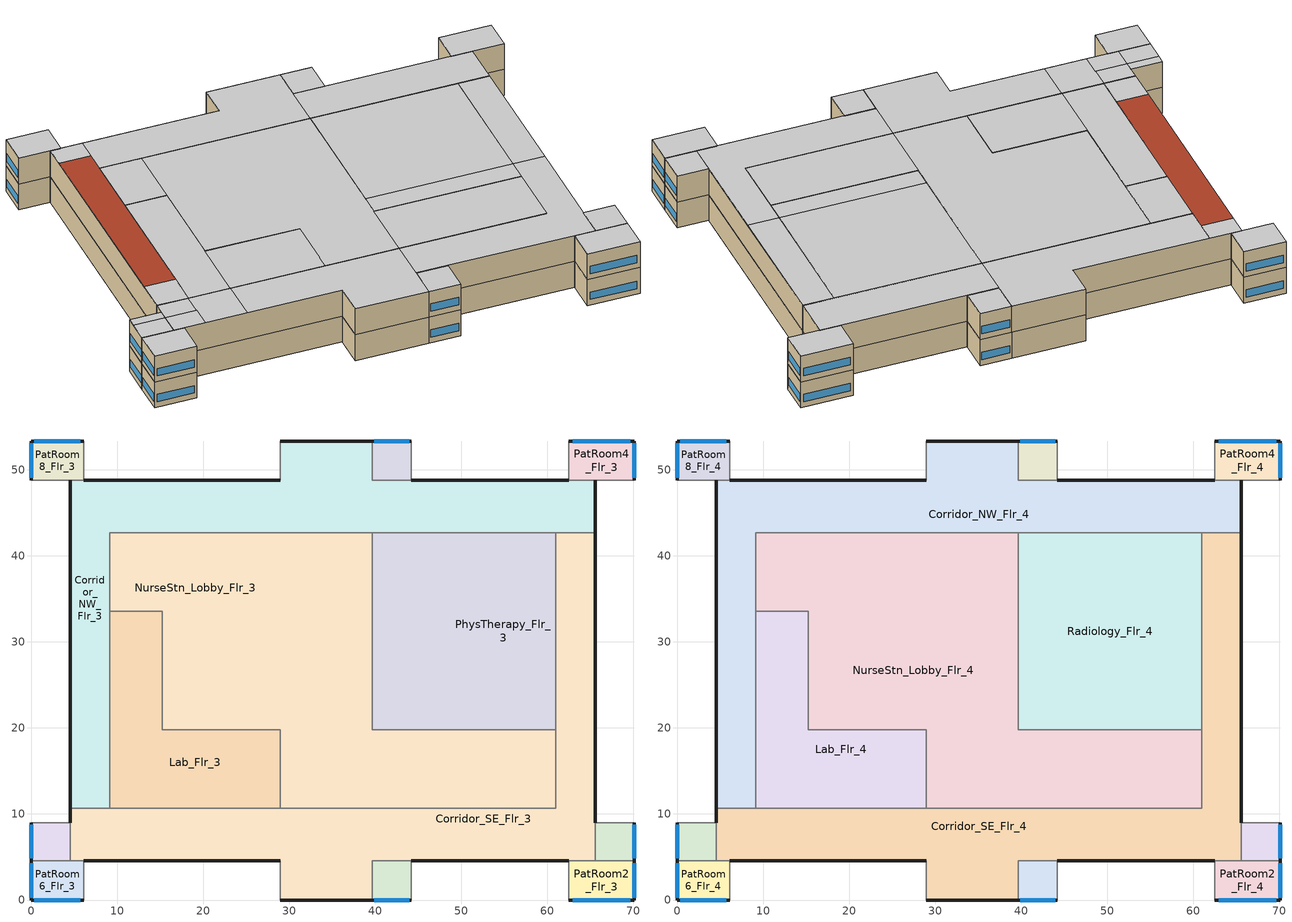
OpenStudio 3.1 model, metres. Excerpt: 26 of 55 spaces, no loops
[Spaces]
PatRoom5_Mult10_Flr_3
 floor to OR3_Flr_2: 44.2,53.34 44.2,48.77 39.62,48.77 39.62,53.34 z8.54
 wall outside: 44.2,53.34 39.62,53.34 z8.54:12.8
 wall to Corridor_NW_Flr_3: 39.62,53.34 39.62,48.77 44.2,48.77 z8.54:12.8
 wall adiabatic (Wall Adiabatic construction): 44.2,48.77 44.2,53.34 z8.54:12.8
 window: 43.92,53.34 39.9,53.34 z9.45:10.67
Corridor_SE_Flr_3
 floor to Corridor_Flr_2: 39.62,10.67 39.62,0 28.96,0 28.96,10.67 z8.54
 floor to OR_NurseStn_Lobby_Flr_2: 65.53,16.76 65.53,4.57 39.62,4.57 39.62,10.67 60.96,10.67 60.96,16.76 z8.54
 floor to ICU_Flr_2: 28.96,10.67 28.96,4.57 4.57,4.57 4.57,10.67 z8.54
 floor to OR2_Mult5_Flr_2: 65.53,42.67 65.53,41.15 60.96,41.15 60.96,42.67 z8.54
 floor adiabatic (Floor Adiabatic construction): 65.53,41.15 65.53,16.76 60.96,16.76 60.96,41.15 z8.54
 wall outside: 28.96,0 39.62,0 / 65.53,8.99 65.53,42.67 / 6.1,4.57 28.96,4.57 / 4.57,10.67 4.57,8.99 / 44.2,4.57 62.48,4.57 z8.54:12.8
 wall to PatRoom6_Flr_3: 4.57,4.57 6.1,4.57 z8.54:12.8
 wall to Corridor_NW_Flr_3: 65.53,42.67 60.96,42.67 / 9.14,10.67 4.57,10.67 z8.54:12.8
 wall to PatRoom7_Mult10_Flr_3: 4.57,8.99 4.57,4.57 z8.54:12.8
 wall to PatRoom3_Mult10_Flr_3: 65.53,4.57 65.53,8.99 z8.54:12.8
 wall to NurseStn_Lobby_Flr_3: 60.96,19.81 60.96,10.67 28.96,10.67 z8.54:12.8
 wall to PhysTherapy_Flr_3: 60.96,42.67 60.96,19.81 z8.54:12.8
 wall to PatRoom1_Mult10_Flr_3: 39.62,0 39.62,4.57 44.2,4.57 z8.54:12.8
 wall adiabatic (Wall Adiabatic construction): 28.96,4.57 28.96,0 z8.54:12.8
 wall to Lab_Flr_3: 28.96,10.67 9.14,10.67 z8.54:12.8
 wall to PatRoom2_Flr_3: 62.48,4.57 65.53,4.57 z8.54:12.8
PatRoom1_Mult10_Flr_3
 floor to OR_NurseStn_Lobby_Flr_2: 44.2,4.57 44.2,0 39.62,0 39.62,4.57 z8.54
 wall outside: 39.62,0 44.2,0 z8.54:12.8
 wall adiabatic (Wall Adiabatic construction): 44.2,0 44.2,4.57 z8.54:12.8
 window: 39.9,0 43.92,0 z9.45:10.67
PatRoom6_Flr_3
 floor to ICU_Flr_2: 6.1,4.57 6.1,0 0,0 0,4.57 z8.54
 wall outside: 0,4.57 0,0 6.1,0 z8.54:12.8
 wall to PatRoom7_Mult10_Flr_3: 4.57,4.57 0,4.57 z8.54:12.8
 wall adiabatic (Wall Adiabatic construction): 6.1,0 6.1,4.57 z8.54:12.8
 window: 0.37,0 5.73,0 / 0,4.3 0,0.27 z9.45:10.67
PatRoom4_Flr_3
 floor to OR1_Flr_2: 70.1,53.34 70.1,48.77 62.48,48.77 62.48,53.34 z8.54
 wall outside: 70.1,48.77 70.1,53.34 62.48,53.34 z8.54:12.8
 wall adiabatic (Wall Adiabatic construction): 62.48,53.34 62.48,48.77 / 65.53,48.77 70.1,48.77 z8.54:12.8
 wall to Corridor_NW_Flr_3: 62.48,48.77 65.53,48.77 z8.54:12.8
 window: 69.65,53.34 62.94,53.34 / 70.1,49.04 70.1,53.07 z9.45:10.67
PatRoom7_Mult10_Flr_3
 floor to ICU_Flr_2: 4.57,8.99 4.57,4.57 0,4.57 0,8.99 z8.54
 wall outside: 0,8.99 0,4.57 z8.54:12.8
 wall adiabatic (Wall Adiabatic construction): 4.57,8.99 0,8.99 z8.54:12.8
 window: 0,8.73 0,4.84 z9.45:10.67
PatRoom2_Flr_3
 floor to OR_NurseStn_Lobby_Flr_2: 70.1,4.57 70.1,0 62.48,0 62.48,4.57 z8.54
 wall outside: 62.48,0 70.1,0 70.1,4.57 z8.54:12.8
 wall adiabatic (Wall Adiabatic construction): 62.48,4.57 62.48,0 z8.54:12.8
 wall to PatRoom3_Mult10_Flr_3: 70.1,4.57 65.53,4.57 z8.54:12.8
 window: 70.1,0.27 70.1,4.3 / 62.94,0 69.65,0 z9.45:10.67
Corridor_NW_Flr_3
 floor to OR1_Flr_2: 65.53,48.77 65.53,47.24 60.96,47.24 60.96,48.77 z8.54
 floor to Corridor_Flr_2: 39.62,53.34 39.62,42.67 28.96,42.67 28.96,53.34 z8.54
 floor to OR4_Flr_2: 48.77,47.24 48.77,42.67 39.62,42.67 39.62,47.24 z8.54
 floor to ICU_NurseStn_Lobby_Flr_2: 28.96,48.77 28.96,42.67 9.14,42.67 9.14,21.34 4.57,21.34 4.57,48.77 z8.54
 floor to OR_NurseStn_Lobby_Flr_2: 60.96,48.77 60.96,42.67 48.77,42.67 48.77,48.77 z8.54
 floor to OR3_Flr_2: 48.77,48.77 48.77,47.24 39.62,47.24 39.62,48.77 z8.54
 floor to OR2_Mult5_Flr_2: 65.53,47.24 65.53,42.67 60.96,42.67 60.96,47.24 z8.54
 floor to ICU_Flr_2: 9.14,21.34 9.14,10.67 4.57,10.67 4.57,21.34 z8.54
 wall outside: 4.57,48.77 4.57,10.67 / 65.53,42.67 65.53,48.77 / 39.62,53.34 28.96,53.34 / 28.96,48.77 6.1,48.77 / 62.48,48.77 44.2,48.77 z8.54:12.8
 wall to NurseStn_Lobby_Flr_3: 9.14,33.53 9.14,42.67 39.62,42.67 z8.54:12.8
 wall adiabatic (Wall Adiabatic construction): 28.96,53.34 28.96,48.77 z8.54:12.8
 wall to PhysTherapy_Flr_3: 39.62,42.67 60.96,42.67 z8.54:12.8
 wall to Lab_Flr_3: 9.14,10.67 9.14,33.53 z8.54:12.8
 wall to PatRoom8_Flr_3: 6.1,48.77 4.57,48.77 z8.54:12.8
PatRoom8_Flr_3
 floor to IC_PatRoom2_Flr_2: 6.1,53.34 6.1,48.77 0,48.77 0,53.34 z8.54
 wall outside: 6.1,53.34 0,53.34 0,48.77 z8.54:12.8
 wall adiabatic (Wall Adiabatic construction): 6.1,48.77 6.1,53.34 / 0,48.77 4.57,48.77 z8.54:12.8
 window: 5.73,53.34 0.37,53.34 / 0,53.07 0,49.04 z9.45:10.67
Lab_Flr_3
 floor to ICU_NurseStn_Lobby_Flr_2: 15.24,33.53 15.24,21.34 9.14,21.34 9.14,33.53 z8.54
 floor to ICU_Flr_2: 15.24,21.34 15.24,19.81 28.96,19.81 28.96,10.67 9.14,10.67 9.14,21.34 z8.54
 wall to NurseStn_Lobby_Flr_3: 28.96,10.67 28.96,19.81 15.24,19.81 15.24,33.53 9.14,33.53 z8.54:12.8
PhysTherapy_Flr_3
 floor to OR4_Flr_2: 48.77,42.67 48.77,22.86 39.62,22.86 39.62,42.67 z8.54
 floor to OR_NurseStn_Lobby_Flr_2: 60.96,42.67 60.96,19.81 39.62,19.81 39.62,22.86 48.77,22.86 48.77,42.67 z8.54
 wall to NurseStn_Lobby_Flr_3: 39.62,42.67 39.62,19.81 60.96,19.81 z8.54:12.8
NurseStn_Lobby_Flr_3
 floor to Corridor_Flr_2: 39.62,42.67 39.62,10.67 28.96,10.67 28.96,42.67 z8.54
 floor to OR_NurseStn_Lobby_Flr_2: 60.96,19.81 60.96,10.67 39.62,10.67 39.62,19.81 z8.54
 floor to ICU_NurseStn_Lobby_Flr_2: 28.96,42.67 28.96,21.34 15.24,21.34 15.24,33.53 9.14,33.53 9.14,42.67 z8.54
 floor to ICU_Flr_2: 28.96,21.34 28.96,19.81 15.24,19.81 15.24,21.34 z8.54
PatRoom3_Mult10_Flr_3
 floor to OR_NurseStn_Lobby_Flr_2: 70.1,8.99 70.1,4.57 65.53,4.57 65.53,8.99 z8.54
 wall outside: 70.1,4.57 70.1,8.99 z8.54:12.8
 wall adiabatic (Wall Adiabatic construction): 70.1,8.99 65.53,8.99 z8.54:12.8
 window: 70.1,4.84 70.1,8.73 z9.45:10.67
Corridor_NW_Flr_4
 floor to Corridor_NW_Flr_3: 39.62,53.34 39.62,48.77 65.53,48.77 65.53,42.67 9.14,42.67 9.14,10.67 4.57,10.67 4.57,48.77 28.96,48.77 28.96,53.34 z12.8
 wall outside: 65.53,42.67 65.53,48.77 / 39.62,53.34 28.96,53.34 / 4.57,48.77 4.57,10.67 / 28.96,48.77 6.1,48.77 / 62.48,48.77 44.2,48.77 z12.8:17.07
 wall to Corridor_SE_Flr_4: 4.57,10.67 9.14,10.67 / 60.96,42.67 65.53,42.67 z12.8:17.07
 wall to NurseStn_Lobby_Flr_4: 9.14,33.53 9.14,42.67 39.62,42.67 z12.8:17.07
 wall to Lab_Flr_4: 9.14,10.67 9.14,33.53 z12.8:17.07
 wall to Radiology_Flr_4: 39.62,42.67 60.96,42.67 z12.8:17.07
 wall to PatRoom5_Mult10_Flr_4: 44.2,48.77 39.62,48.77 39.62,53.34 z12.8:17.07
 wall to PatRoom8_Flr_4: 6.1,48.77 4.57,48.77 z12.8:17.07
 wall adiabatic (Wall Adiabatic construction): 28.96,53.34 28.96,48.77 z12.8:17.07
 wall to PatRoom4_Flr_4: 65.53,48.77 62.48,48.77 z12.8:17.07
 ceiling to Kitchen_Flr_5: 65.53,42.67 65.53,48.77 39.62,48.77 39.62,42.67 z17.07
 ceiling to Corridor_Flr_5: 39.62,42.67 39.62,53.34 28.96,53.34 28.96,48.77 9.14,48.77 9.14,42.67 z17.07
 ceiling to Office2_Mult5_Flr_5: 9.14,10.67 9.14,15.24 4.57,15.24 4.57,10.67 z17.07
 ceiling to Office3_Flr_5: 9.14,45.72 9.14,48.77 4.57,48.77 4.57,45.72 z17.07
 roof outside: 9.14,15.24 9.14,45.72 4.57,45.72 4.57,15.24 z17.07
NurseStn_Lobby_Flr_4
 floor to NurseStn_Lobby_Flr_3: 39.62,42.67 39.62,19.81 60.96,19.81 60.96,10.67 28.96,10.67 28.96,19.81 15.24,19.81 15.24,33.53 9.14,33.53 9.14,42.67 z12.8
 wall to Lab_Flr_4: 9.14,33.53 15.24,33.53 15.24,19.81 28.96,19.81 28.96,10.67 z12.8:17.07
 wall to Radiology_Flr_4: 60.96,19.81 39.62,19.81 39.62,42.67 z12.8:17.07
 wall to Corridor_SE_Flr_4: 28.96,10.67 60.96,10.67 60.96,19.81 z12.8:17.07
 ceiling to Dining_Flr_5: 60.96,10.67 60.96,19.81 39.62,19.81 39.62,10.67 z17.07
 ceiling to NurseStn_Lobby_Flr_5: 39.62,10.67 39.62,42.67 15.24,42.67 15.24,19.81 28.96,19.81 28.96,10.67 z17.07
 ceiling to Corridor_Flr_5: 15.24,33.53 15.24,42.67 9.14,42.67 9.14,33.53 z17.07
PatRoom3_Mult10_Flr_4
 floor to PatRoom3_Mult10_Flr_3: 70.1,8.99 70.1,4.57 65.53,4.57 65.53,8.99 z12.8
 wall outside: 70.1,4.57 70.1,8.99 z12.8:17.07
 wall adiabatic (Wall Adiabatic construction): 70.1,8.99 65.53,8.99 z12.8:17.07
 wall to Corridor_SE_Flr_4: 65.53,8.99 65.53,4.57 z12.8:17.07
 wall to PatRoom2_Flr_4: 65.53,4.57 70.1,4.57 z12.8:17.07
 window: 70.1,4.84 70.1,8.73 z13.72:14.94
 ceiling to Dining_Flr_5: 70.1,4.57 70.1,8.99 65.53,8.99 65.53,4.57 z17.07
PatRoom6_Flr_4
 floor to PatRoom6_Flr_3: 6.1,4.57 6.1,0 0,0 0,4.57 z12.8
 wall outside: 0,4.57 0,0 6.1,0 z12.8:17.07
 wall to PatRoom7_Mult10_Flr_4: 4.57,4.57 0,4.57 z12.8:17.07
 wall adiabatic (Wall Adiabatic construction): 6.1,0 6.1,4.57 z12.8:17.07
 wall to Corridor_SE_Flr_4: 6.1,4.57 4.57,4.57 z12.8:17.07
 window: 0.37,0 5.73,0 / 0,4.3 0,0.27 z13.72:14.94
 ceiling to Office1_Flr_5: 6.1,0 6.1,4.57 0,4.57 0,0 z17.07
Radiology_Flr_4
 floor to PhysTherapy_Flr_3: 60.96,42.67 60.96,19.81 39.62,19.81 39.62,42.67 z12.8
 wall to Corridor_SE_Flr_4: 60.96,19.81 60.96,42.67 z12.8:17.07
 ceiling to Kitchen_Flr_5: 60.96,22.86 60.96,42.67 39.62,42.67 39.62,22.86 z17.07
 ceiling to Dining_Flr_5: 60.96,19.81 60.96,22.86 39.62,22.86 39.62,19.81 z17.07
PatRoom5_Mult10_Flr_4
 floor to PatRoom5_Mult10_Flr_3: 44.2,53.34 44.2,48.77 39.62,48.77 39.62,53.34 z12.8
 wall outside: 44.2,53.34 39.62,53.34 z12.8:17.07
 wall adiabatic (Wall Adiabatic construction): 44.2,48.77 44.2,53.34 z12.8:17.07
 window: 43.92,53.34 39.9,53.34 z13.72:14.94
 ceiling to Kitchen_Flr_5: 44.2,48.77 44.2,53.34 39.62,53.34 39.62,48.77 z17.07
Corridor_SE_Flr_4
 floor to Corridor_SE_Flr_3: 65.53,42.67 65.53,4.57 39.62,4.57 39.62,0 28.96,0 28.96,4.57 4.57,4.57 4.57,10.67 60.96,10.67 60.96,42.67 z12.8
 wall outside: 28.96,0 39.62,0 / 6.1,4.57 28.96,4.57 / 4.57,10.67 4.57,8.99 / 65.53,8.99 65.53,42.67 / 44.2,4.57 62.48,4.57 z12.8:17.07
 wall to PatRoom1_Mult10_Flr_4: 39.62,0 39.62,4.57 44.2,4.57 z12.8:17.07
 wall to PatRoom7_Mult10_Flr_4: 4.57,8.99 4.57,4.57 z12.8:17.07
 wall to PatRoom2_Flr_4: 62.48,4.57 65.53,4.57 z12.8:17.07
 wall adiabatic (Wall Adiabatic construction): 28.96,4.57 28.96,0 z12.8:17.07
 wall to Lab_Flr_4: 28.96,10.67 9.14,10.67 z12.8:17.07
 ceiling to Kitchen_Flr_5: 65.53,22.86 65.53,42.67 60.96,42.67 60.96,22.86 z17.07
 ceiling to Dining_Flr_5: 65.53,4.57 65.53,22.86 60.96,22.86 60.96,10.67 39.62,10.67 39.62,4.57 z17.07
 ceiling to NurseStn_Lobby_Flr_5: 39.62,0 39.62,10.67 15.24,10.67 15.24,4.57 28.96,4.57 28.96,0 z17.07
 ceiling to Office1_Flr_5: 9.14,4.57 9.14,7.62 4.57,7.62 4.57,4.57 z17.07
 ceiling to Corridor_Flr_5: 15.24,4.57 15.24,10.67 9.14,10.67 9.14,4.57 z17.07
 ceiling to Office2_Mult5_Flr_5: 9.14,7.62 9.14,10.67 4.57,10.67 4.57,7.62 z17.07
PatRoom8_Flr_4
 floor to PatRoom8_Flr_3: 6.1,53.34 6.1,48.77 0,48.77 0,53.34 z12.8
 wall outside: 6.1,53.34 0,53.34 0,48.77 z12.8:17.07
 wall adiabatic (Wall Adiabatic construction): 6.1,48.77 6.1,53.34 / 0,48.77 4.57,48.77 z12.8:17.07
 window: 0,53.07 0,49.04 / 5.73,53.34 0.37,53.34 z13.72:14.94
 ceiling to Office3_Flr_5: 6.1,48.77 6.1,53.34 0,53.34 0,48.77 z17.07
PatRoom4_Flr_4
 floor to PatRoom4_Flr_3: 70.1,53.34 70.1,48.77 62.48,48.77 62.48,53.34 z12.8
 wall outside: 70.1,48.77 70.1,53.34 62.48,53.34 z12.8:17.07
 wall adiabatic (Wall Adiabatic construction): 62.48,53.34 62.48,48.77 / 65.53,48.77 70.1,48.77 z12.8:17.07
 window: 70.1,49.04 70.1,53.07 / 69.65,53.34 62.94,53.34 z13.72:14.94
 ceiling to Kitchen_Flr_5: 70.1,48.77 70.1,53.34 62.48,53.34 62.48,48.77 z17.07
PatRoom7_Mult10_Flr_4
 floor to PatRoom7_Mult10_Flr_3: 4.57,8.99 4.57,4.57 0,4.57 0,8.99 z12.8
 wall outside: 0,8.99 0,4.57 z12.8:17.07
 wall adiabatic (Wall Adiabatic construction): 4.57,8.99 0,8.99 z12.8:17.07
 window: 0,8.73 0,4.84 z13.72:14.94
 ceiling to Office1_Flr_5: 4.57,4.57 4.57,7.62 0,7.62 0,4.57 z17.07
 ceiling to Office2_Mult5_Flr_5: 4.57,7.62 4.57,8.99 0,8.99 0,7.62 z17.07
PatRoom1_Mult10_Flr_4
 floor to PatRoom1_Mult10_Flr_3: 44.2,4.57 44.2,0 39.62,0 39.62,4.57 z12.8
 wall outside: 39.62,0 44.2,0 z12.8:17.07
 wall adiabatic (Wall Adiabatic construction): 44.2,0 44.2,4.57 z12.8:17.07
 window: 39.9,0 43.92,0 z13.72:14.94
 ceiling to Dining_Flr_5: 44.2,0 44.2,4.57 39.62,4.57 39.62,0 z17.07
PatRoom2_Flr_4
 floor to PatRoom2_Flr_3: 70.1,4.57 70.1,0 62.48,0 62.48,4.57 z12.8
 wall outside: 62.48,0 70.1,0 70.1,4.57 z12.8:17.07
 wall adiabatic (Wall Adiabatic construction): 62.48,4.57 62.48,0 z12.8:17.07
 window: 62.94,0 69.65,0 / 70.1,0.27 70.1,4.3 z13.72:14.94
 ceiling to Dining_Flr_5: 70.1,0 70.1,4.57 62.48,4.57 62.48,0 z17.07
Lab_Flr_4
 floor to Lab_Flr_3: 15.24,33.53 15.24,19.81 28.96,19.81 28.96,10.67 9.14,10.67 9.14,33.53 z12.8
 ceiling to NurseStn_Lobby_Flr_5: 28.96,10.67 28.96,19.81 15.24,19.81 15.24,10.67 z17.07
 ceiling to Corridor_Flr_5: 15.24,10.67 15.24,33.53 9.14,33.53 9.14,10.67 z17.07
[ClimateZones]
Climate Zone Institution Name 1=ASHRAE; Climate Zone Document Name 1=ANSI/ASHRAE Standard 169; Climate Zone Document Year 1=2006; Climate Zone Value 1=2A
[Building]
-Hospital-ASHRAE 169-2013-2A created: 2021-08-23 21:15:38 +0000: Default Construction Set=90.1-2010 - Hospital - ASHRAE 169-2013-2A; Standards Number of Stories=6; Standards Number of Above Ground Stories=5; Standards Building Type=Hospital
[Site]
Tampa-MacDill AFB_FL_USA: Latitude {deg}=27.85; Longitude {deg}=-82.52; Time Zone {hr}=-5; Elevation {m}=8; Terrain=City
[Site:WaterMainsTemperature]
Calculation Method=Correlation; Annual Average Outdoor Air Temperature {C}=21.85; Maximum Difference In Monthly Average Outdoor Air Temperatures {deltaC}=14.3
[SizingPeriod:DesignDay] Barometric Pressure {Pa}=101229; Sky Clearness=0; Rain Indicator=0; Snow Indicator=0; Day of Month=21; Daylight Saving Time Indicator=0; Humidity Indicating Type=Wetbulb; Dry-Bulb Temperature Range Modifier Type=DefaultMultipliers
Name | Maximum Dry-Bulb Temperature {C} | Daily Dry-Bulb Temperature Range {deltaC} | Humidity Indicating Conditions at Maximum Dry-Bulb | Wind Speed {m/s} | Wind Direction {deg} | Month | Day Type | Solar Model Indicator | ASHRAE Taub | ASHRAE Taud
Tampa-MacDill.AFB_FL_USA Ann Clg .4% Condns DB=>MWB | 33.9 | 7.9 | 25.1 | 3.1 | 270 | 8 | SummerDesignDay | ASHRAETau | 0.491 | 2.016
Tampa-MacDill.AFB_FL_USA Ann Htg 99.6% Condns DB | 4.6 | 0 | 4.6 | 2.5 | 10 | 1 | WinterDesignDay | ASHRAEClearSky
[Site:GroundTemperature:FCfactorMethod]
January Ground Temperature {C}=24.2; February Ground Temperature {C}=18.9; March Ground Temperature {C}=15.7; April Ground Temperature {C}=13.6; May Ground Temperature {C}=15.5; June Ground Temperature {C}=17.1; July Ground Temperature {C}=21.2; August Ground Temperature {C}=26.9; September Ground Temperature {C}=27.6; October Ground Temperature {C}=27.9; November Ground Temperature {C}=27.4; December Ground Temperature {C}=26.2
[Material:NoMass] Thermal Absorptance=0.9; Solar Absorptance=0.7
Name | Roughness | Thermal Resistance {m2-K/W} | Visible Absorptance
CP02 CARPET PAD | VeryRough | 0.21648 | 0.8
Nonres_Floor_Insulation | MediumSmooth | 2.88292 | 0.7
Typical Insulation R-6.78 | Smooth | 1.19347 | 0.7
Typical Carpet Pad | Smooth | 0.21648 | 0.8
Typical Insulation R-4.23 | Smooth | 0.745657 | 0.7
Typical Insulation R-19.72; Typical Insulation R-19.72 1 | Smooth | 3.4722 | 0.7
Typical Insulation R-0.58; Typical Insulation R-0.58 1 | Smooth | 0.101875 | 0.7
Typical Insulation R-0.01; Typical Insulation R-0.01 1 | Smooth | 0.001 | 0.7
Typical Insulation R-8.93 | Smooth | 1.57183 | 0.7
Typical Insulation R-5.74 | Smooth | 1.01115 | 0.7
[Material]
Name | Roughness | Thickness {m} | Conductivity {W/m-K} | Density {kg/m3} | Specific Heat {J/kg-K} | Thermal Absorptance | Solar Absorptance | Visible Absorptance
100mm Normalweight concrete floor | MediumSmooth | 0.1016 | 2.31 | 2322 | 832
G01 13mm gypsum board | Smooth | 0.0127 | 0.16 | 800 | 1090 | 0.9 | 0.7 | 0.5
4 in. Normalweight Concrete Floor | MediumRough | 0.1016 | 2.31 | 2322 | 832 | 0.9 | 0.7 | 0.7
1IN Stucco | Smooth | 0.0253 | 0.6918 | 1858 | 837 | 0.9 | 0.7 | 0.92
8IN CONCRETE HW RefBldg | Rough | 0.2032 | 1.311 | 2240 | 836.8 | 0.9 | 0.7 | 0.7
1/2IN Gypsum | Smooth | 0.0127 | 0.16 | 784.9 | 830 | 0.9 | 0.4 | 0.4
Roof Membrane - Highly Reflective | VeryRough | 0.0095 | 0.16 | 1121.29 | 1460 | 0.75 | 0.45 | 0.7
Metal Roof Surface; F08 Metal surface | Smooth | 0.0008 | 45.28 | 7824 | 500 | 0.9 | 0.7 | 0.7
6 in. Normalweight Concrete Floor | MediumRough | 0.1524 | 2.31 | 2322 | 832 | 0.9 | 0.7 | 0.7
8 in. Concrete Block Basement Wall | MediumRough | 0.2032 | 1.326 | 1842 | 912 | 0.9 | 0.7 | 0.7
G05 25mm wood | MediumSmooth | 0.0254 | 0.15 | 608 | 1630 | 0.9 | 0.5 | 0.5
Std Wood 6inch | MediumSmooth | 0.15 | 0.12 | 540 | 1210 | 0.9 | 0.7 | 0.7
[Construction]
Floor Adiabatic construction: CP02 CARPET PAD, 100mm Normalweight concrete floor, Nonres_Floor_Insulation
Wall Adiabatic construction; Typical Interior Wall: G01 13mm gypsum board, G01 13mm gypsum board
Typical Insulated Exterior Mass Floor R-9.35: Typical Insulation R-6.78, 4 in. Normalweight Concrete Floor, Typical Carpet Pad
Typical Insulated Exterior Mass Wall R-6.62: 1IN Stucco, 8IN CONCRETE HW RefBldg, Typical Insulation R-4.23, 1/2IN Gypsum
Typical IEAD Roof - Highly Reflective R-20.83: Roof Membrane - Highly Reflective, Typical Insulation R-19.72, Metal Roof Surface
Typical Interior Floor: 100mm Normalweight concrete floor, CP02 CARPET PAD
Typical Interior Ceiling: CP02 CARPET PAD, 100mm Normalweight concrete floor
Typical Insulated Carpeted 6in Slab Floor: 6 in. Normalweight Concrete Floor, Typical Carpet Pad
Typical Insulated Basement Mass Wall: 8 in. Concrete Block Basement Wall
U 0.72 SHGC 0.25 Sgl Ref-B-M Tint 6mm: REF B TINT MID 6MM
Typical Insulated Metal Door R-1.43: F08 Metal surface, Typical Insulation R-0.58
U 0.88 SHGC 0.16 Sgl Ref-A-L Clr 6mm: REF A CLEAR LO 6MM
Typical Overhead Door R-0.86: Typical Insulation R-0.01
U 1.98 SHGC 0.36 Sgl Ref-B-H Clr 6mm: REF B CLEAR HI 6MM
Typical Interior Window: Clear 3mm
Typical Interior Door; Typical Interior Partition: G05 25mm wood
Typical Insulated Exterior Mass Floor R-11.49: Typical Insulation R-8.93, 4 in. Normalweight Concrete Floor, Typical Carpet Pad
Typical Insulated Exterior Mass Wall R-8.13: 1IN Stucco, 8IN CONCRETE HW RefBldg, Typical Insulation R-5.74, 1/2IN Gypsum
Typical IEAD Roof - Highly Reflective R-20.83 1: Roof Membrane - Highly Reflective, Typical Insulation R-19.72 1, Metal Roof Surface
Typical Insulated Metal Door R-1.43 1: F08 Metal surface, Typical Insulation R-0.58 1
Typical Overhead Door R-0.86 1: Typical Insulation R-0.01 1
InteriorFurnishings: Std Wood 6inch
[DefaultConstructionSet] Interior Partition Construction=Typical Interior Partition
Name | Default Exterior Surface Constructions | Default Interior Surface Constructions | Default Ground Contact Surface Constructions | Default Exterior SubSurface Constructions | Default Interior SubSurface Constructions
90.1-2010 - Hospital - ASHRAE 169-2013-2A | Default Surface Constructions 1 | Default Surface Constructions 2 | Default Surface Constructions 3 | Default Sub Surface Constructions 1 | Default Sub Surface Constructions 2
90.1-2010 - Hospital - PatRoom - ASHRAE 169-2013-2A | Default Surface Constructions 4 | Default Surface Constructions 5 | Default Surface Constructions 6 | Default Sub Surface Constructions 3 | Default Sub Surface Constructions 4
[DefaultSurfaceConstructions]
Name | Floor Construction | Wall Construction | Roof Ceiling Construction
Default Surface Constructions 1 | Typical Insulated Exterior Mass Floor R-9.35 | Typical Insulated Exterior Mass Wall R-6.62 | Typical IEAD Roof - Highly Reflective R-20.83
Default Surface Constructions 2; Default Surface Constructions 5 | Typical Interior Floor | Typical Interior Wall | Typical Interior Ceiling
Default Surface Constructions 3; Default Surface Constructions 6 | Typical Insulated Carpeted 6in Slab Floor | Typical Insulated Basement Mass Wall
Default Surface Constructions 4 | Typical Insulated Exterior Mass Floor R-11.49 | Typical Insulated Exterior Mass Wall R-8.13 | Typical IEAD Roof - Highly Reflective R-20.83 1
[DefaultSubSurfaceConstructions]
Name | Fixed Window Construction | Operable Window Construction | Door Construction | Glass Door Construction | Overhead Door Construction | Skylight Construction | Tubular Daylight Dome Construction | Tubular Daylight Diffuser Construction
Default Sub Surface Constructions 1 | U 0.72 SHGC 0.25 Sgl Ref-B-M Tint 6mm | U 0.72 SHGC 0.25 Sgl Ref-B-M Tint 6mm | Typical Insulated Metal Door R-1.43 | U 0.88 SHGC 0.16 Sgl Ref-A-L Clr 6mm | Typical Overhead Door R-0.86 | U 1.98 SHGC 0.36 Sgl Ref-B-H Clr 6mm | Typical Interior Window | Typical Interior Window
Default Sub Surface Constructions 2; Default Sub Surface Constructions 4 | Typical Interior Window | Typical Interior Window | Typical Interior Door
Default Sub Surface Constructions 3 | U 0.72 SHGC 0.25 Sgl Ref-B-M Tint 6mm | U 0.72 SHGC 0.25 Sgl Ref-B-M Tint 6mm | Typical Insulated Metal Door R-1.43 1 | U 0.88 SHGC 0.16 Sgl Ref-A-L Clr 6mm | Typical Overhead Door R-0.86 1 | U 1.98 SHGC 0.36 Sgl Ref-B-H Clr 6mm | Typical Interior Window | Typical Interior Window
[WindowMaterial:Glazing] Optical Data Type=SpectralAverage; Infrared Transmittance at Normal Incidence=0; Front Side Infrared Hemispherical Emissivity=0.84; Conductivity {W/m-K}=0.9; Dirt Correction Factor for Solar and Visible Transmittance=1; Solar Diffusing=No
Name | Thickness {m} | Solar Transmittance at Normal Incidence | Front Side Solar Reflectance at Normal Incidence | Back Side Solar Reflectance at Normal Incidence | Visible Transmittance at Normal Incidence | Front Side Visible Reflectance at Normal Incidence | Back Side Visible Reflectance at Normal Incidence | Back Side Infrared Hemispherical Emissivity
REF B TINT MID 6MM | 0.006 | 0.1 | 0.11 | 0.41 | 0.13 | 0.1 | 0.32 | 0.45
REF A CLEAR LO 6MM | 0.006 | 0.066 | 0.341 | 0.493 | 0.08 | 0.41 | 0.37 | 0.4
REF B CLEAR HI 6MM | 0.006 | 0.24 | 0.16 | 0.32 | 0.3 | 0.16 | 0.29 | 0.6
Clear 3mm | 0.003 | 0.837 | 0.075 | 0.075 | 0.898 | 0.081 | 0.081 | 0.84
[Space] Part of Total Floor Area=Yes
Name | Space Type | Building Story | Thermal Zone
Corridor_NW_Flr_4 | Hospital Corridor | Building Story 5 | Corridor_NW_Flr_4 ZN
NurseStn_Lobby_Flr_4 | Hospital NurseStn | Building Story 5 | NurseStn_Lobby_Flr_4 ZN
PatRoom5_Mult10_Flr_3 | Hospital PatRoom | Building Story 4 | PatRoom5_Mult10_Flr_3 ZN
PatRoom3_Mult10_Flr_4 | Hospital PatRoom | Building Story 5 | PatRoom3_Mult10_Flr_4 ZN
NurseStn_Lobby_Flr_3 | Hospital NurseStn | Building Story 4 | NurseStn_Lobby_Flr_3 ZN
PatRoom6_Flr_4 | Hospital PatRoom | Building Story 5 | PatRoom6_Flr_4 ZN
Corridor_SE_Flr_3 | Hospital Corridor | Building Story 4 | Corridor_SE_Flr_3 ZN
PatRoom1_Mult10_Flr_3 | Hospital PatRoom | Building Story 4 | PatRoom1_Mult10_Flr_3 ZN
Radiology_Flr_4 | Hospital Radiology | Building Story 5 | Radiology_Flr_4 ZN
PatRoom8_Flr_3 | Hospital PatRoom | Building Story 4 | PatRoom8_Flr_3 ZN
PatRoom5_Mult10_Flr_4 | Hospital PatRoom | Building Story 5 | PatRoom5_Mult10_Flr_4 ZN
PatRoom6_Flr_3 | Hospital PatRoom | Building Story 4 | PatRoom6_Flr_3 ZN
PatRoom4_Flr_3 | Hospital PatRoom | Building Story 4 | PatRoom4_Flr_3 ZN
PatRoom3_Mult10_Flr_3 | Hospital PatRoom | Building Story 4 | PatRoom3_Mult10_Flr_3 ZN
Corridor_SE_Flr_4 | Hospital Corridor | Building Story 5 | Corridor_SE_Flr_4 ZN
PatRoom7_Mult10_Flr_3 | Hospital PatRoom | Building Story 4 | PatRoom7_Mult10_Flr_3 ZN
PatRoom8_Flr_4 | Hospital PatRoom | Building Story 5 | PatRoom8_Flr_4 ZN
PatRoom4_Flr_4 | Hospital PatRoom | Building Story 5 | PatRoom4_Flr_4 ZN
PatRoom2_Flr_3 | Hospital PatRoom | Building Story 4 | PatRoom2_Flr_3 ZN
Corridor_NW_Flr_3 | Hospital Corridor | Building Story 4 | Corridor_NW_Flr_3 ZN
PatRoom7_Mult10_Flr_4 | Hospital PatRoom | Building Story 5 | PatRoom7_Mult10_Flr_4 ZN
PatRoom1_Mult10_Flr_4 | Hospital PatRoom | Building Story 5 | PatRoom1_Mult10_Flr_4 ZN
Lab_Flr_3 | Hospital Lab | Building Story 4 | Lab_Flr_3 ZN
PatRoom2_Flr_4 | Hospital PatRoom | Building Story 5 | PatRoom2_Flr_4 ZN
PhysTherapy_Flr_3 | Hospital PhysTherapy | Building Story 4 | PhysTherapy_Flr_3 ZN
Lab_Flr_4 | Hospital Lab | Building Story 5 | Lab_Flr_4 ZN
[BuildingStory]
Name | Nominal Z Coordinate {m}
Building Story 4 | 8.5366
Building Story 5 | 12.8049
[SpaceType] Standards Building Type=Hospital
Name | Default Schedule Set | Design Specification Outdoor Air Object | Standards Space Type | Default Construction Set
Hospital Corridor | Hospital Corridor Schedule Set | Hospital Corridor Ventilation | Corridor
Hospital Lab | Hospital Lab Schedule Set | Hospital Lab Ventilation | Lab
Hospital NurseStn | Hospital NurseStn Schedule Set | Hospital NurseStn Ventilation | NurseStn
Hospital PatRoom | Hospital PatRoom Schedule Set | Hospital PatRoom Ventilation | PatRoom | 90.1-2010 - Hospital - PatRoom - ASHRAE 169-2013-2A
Hospital PhysTherapy | Hospital PhysTherapy Schedule Set | Hospital PhysTherapy Ventilation | PhysTherapy
Hospital Radiology | Hospital Radiology Schedule Set | Hospital Radiology Ventilation | Radiology
[People:Definition] Number of People Calculation Method=People/Area; Fraction Radiant=0.3
Name | People per Space Floor Area {person/m2}
Hospital Corridor People Definition | 0.0107639
Hospital Lab People Definition; Hospital PatRoom People Definition; Hospital PhysTherapy People Definition; Hospital Radiology People Definition | 0.0538196
Hospital NurseStn People Definition | 0.0143483
[People] Work Efficiency Schedule=Work Efficiency Schedule; Clothing Insulation Schedule=Clothing Schedule; Air Velocity Schedule=Air Velocity Schedule; Multiplier=1
Name | People Definition | Space or SpaceType
Hospital Corridor People | Hospital Corridor People Definition | Hospital Corridor
Hospital Lab People | Hospital Lab People Definition | Hospital Lab
Hospital NurseStn People | Hospital NurseStn People Definition | Hospital NurseStn
Hospital PatRoom People | Hospital PatRoom People Definition | Hospital PatRoom
Hospital PhysTherapy People | Hospital PhysTherapy People Definition | Hospital PhysTherapy
Hospital Radiology People | Hospital Radiology People Definition | Hospital Radiology
[Lights:Definition] Design Level Calculation Method=Watts/Area; Fraction Radiant=0.7; Fraction Visible=0.2; Return Air Fraction=0
Name | Watts per Space Floor Area {W/m2}
Hospital Corridor Lights Definition | 9.57988
Hospital Lab Lights Definition | 19.4827
Hospital NurseStn Lights Definition | 9.3646
Hospital PatRoom Lights Definition | 6.67362
Hospital PhysTherapy Lights Definition | 9.79516
Hospital Radiology Lights Definition | 14.2084
[Lights] Fraction Replaceable=1
Name | Lights Definition | Space or SpaceType
Hospital Corridor Lights | Hospital Corridor Lights Definition | Hospital Corridor
Hospital Lab Lights | Hospital Lab Lights Definition | Hospital Lab
Hospital NurseStn Lights | Hospital NurseStn Lights Definition | Hospital NurseStn
Hospital PatRoom Lights | Hospital PatRoom Lights Definition | Hospital PatRoom
Hospital PhysTherapy Lights | Hospital PhysTherapy Lights Definition | Hospital PhysTherapy
Hospital Radiology Lights | Hospital Radiology Lights Definition | Hospital Radiology
[ElectricEquipment:Definition] Design Level Calculation Method=Watts/Area; Fraction Latent=0; Fraction Radiant=0.5; Fraction Lost=0
Name | Watts per Space Floor Area {W/m2}
Hospital Lab Elec Equip Definition | 43.0556
Hospital NurseStn Elec Equip Definition | 11.1945
Hospital PatRoom Elec Equip Definition | 21.5278
Hospital PhysTherapy Elec Equip Definition | 16.1459
Hospital Radiology Elec Equip Definition | 107.639
[ElectricEquipment]
Name | Electric Equipment Definition | Space or SpaceType
Hospital Lab Elec Equip | Hospital Lab Elec Equip Definition | Hospital Lab
Hospital NurseStn Elec Equip | Hospital NurseStn Elec Equip Definition | Hospital NurseStn
Hospital PatRoom Elec Equip | Hospital PatRoom Elec Equip Definition | Hospital PatRoom
Hospital PhysTherapy Elec Equip | Hospital PhysTherapy Elec Equip Definition | Hospital PhysTherapy
Hospital Radiology Elec Equip | Hospital Radiology Elec Equip Definition | Hospital Radiology
[DesignSpecification:OutdoorAir] Outdoor Air Method=Sum
Name | Outdoor Air Flow per Floor Area {m3/s-m2} | Outdoor Air Flow per Person {m3/s-person} | Outdoor Air Flow Air Changes per Hour {1/hr}
Hospital Corridor Ventilation | 0.0003048
Hospital Lab Ventilation | 0.0009144 | 0.00471947
Hospital NurseStn Ventilation | 0.0003048 | 0.00235974
Hospital PatRoom Ventilation |  |  | 2
Hospital PhysTherapy Ventilation; Hospital Radiology Ventilation |  | 0.00707921
[DefaultScheduleSet] People Activity Level Schedule=Hospital ACTIVITY_SCH; Infiltration Schedule=Hospital INFIL_SCH_PNNL
Name | Number of People Schedule | Lighting Schedule | Electric Equipment Schedule
Hospital Corridor Schedule Set | Hospital BLDG_OCC_EXTD_SCH | Hospital BLDG_LIGHT_CORRIDOR_SCH | Hospital BLDG_EQUIP_SCH
Hospital Lab Schedule Set; Hospital PhysTherapy Schedule Set | Hospital BLDG_OCC_SCH | Hospital BLDG_LIGHT_SCH | Hospital BLDG_EQUIP_SCH
Hospital NurseStn Schedule Set | Hospital BLDG_OCC_EXTD_SCH | Hospital BLDG_LIGHT_NURSEFLR234_SCH | Hospital BLDG_EQUIP_SCH
Hospital PatRoom Schedule Set | Hospital BLDG_OCC_EXTD_SCH | Hospital BLDG_LIGHT_SCH | Hospital BLDG_EQUIP_EXTD_SCH
Hospital Radiology Schedule Set | Hospital BLDG_OCC_SCH | Hospital BLDG_LIGHT_RADIOLOGY_SCH | Hospital BLDG_EQUIP_SCH
[ThermostatSetpoint:DualSetpoint] Heating Setpoint Temperature Schedule=Hospital HTGSETP_SCH; Cooling Setpoint Temperature Schedule=Hospital CLGSETP_SCH
Hospital Corridor Thermostat 4; Hospital Corridor Thermostat 5; Hospital Corridor Thermostat 6; Hospital Corridor Thermostat 7; Hospital Lab Thermostat 1; Hospital Lab Thermostat 2; Hospital NurseStn Thermostat 1; Hospital NurseStn Thermostat 2; Hospital PatRoom Thermostat 1; Hospital PatRoom Thermostat 2; Hospital PatRoom Thermostat 3; Hospital PatRoom Thermostat 4; Hospital PatRoom Thermostat 5; Hospital PatRoom Thermostat 6; Hospital PatRoom Thermostat 7; Hospital PatRoom Thermostat 8; Hospital PatRoom Thermostat 9; Hospital PatRoom Thermostat 10; Hospital PatRoom Thermostat 11; Hospital PatRoom Thermostat 12; Hospital PatRoom Thermostat 13; Hospital PatRoom Thermostat 14; Hospital PatRoom Thermostat 15; Hospital PatRoom Thermostat 16; Hospital PhysTherapy Thermostat 1; Hospital Radiology Thermostat 1
[SpaceInfiltration:DesignFlowRate] Schedule=Hospital INFIL_SCH_PNNL; Design Flow Rate Calculation Method=Flow/ExteriorArea; Constant Term Coefficient=0; Temperature Term Coefficient=0; Velocity Term Coefficient=0.224; Velocity Squared Term Coefficient=0
Name | Space or SpaceType | Flow per Exterior Surface Area {m3/s-m2}
Corridor_NW_Flr_3 Infiltration | Corridor_NW_Flr_3 | 0.000569573
Corridor_NW_Flr_4 Infiltration | Corridor_NW_Flr_4 | 0.000425039
Corridor_SE_Flr_3 Infiltration | Corridor_SE_Flr_3 | 0.000569573
Corridor_SE_Flr_4 Infiltration | Corridor_SE_Flr_4 | 0.000569573
PatRoom1_Mult10_Flr_3 Infiltration | PatRoom1_Mult10_Flr_3 | 0.000569573
PatRoom1_Mult10_Flr_4 Infiltration | PatRoom1_Mult10_Flr_4 | 0.000569573
PatRoom2_Flr_3 Infiltration | PatRoom2_Flr_3 | 0.000569573
PatRoom2_Flr_4 Infiltration | PatRoom2_Flr_4 | 0.000569573
PatRoom3_Mult10_Flr_3 Infiltration | PatRoom3_Mult10_Flr_3 | 0.000569573
PatRoom3_Mult10_Flr_4 Infiltration | PatRoom3_Mult10_Flr_4 | 0.000569573
PatRoom4_Flr_3 Infiltration | PatRoom4_Flr_3 | 0.000569573
PatRoom4_Flr_4 Infiltration | PatRoom4_Flr_4 | 0.000569573
PatRoom5_Mult10_Flr_3 Infiltration | PatRoom5_Mult10_Flr_3 | 0.000569573
PatRoom5_Mult10_Flr_4 Infiltration | PatRoom5_Mult10_Flr_4 | 0.000569573
PatRoom6_Flr_3 Infiltration | PatRoom6_Flr_3 | 0.000569573
PatRoom6_Flr_4 Infiltration | PatRoom6_Flr_4 | 0.000569573
PatRoom7_Mult10_Flr_3 Infiltration | PatRoom7_Mult10_Flr_3 | 0.000569573
PatRoom7_Mult10_Flr_4 Infiltration | PatRoom7_Mult10_Flr_4 | 0.000569573
PatRoom8_Flr_3 Infiltration | PatRoom8_Flr_3 | 0.000569573
PatRoom8_Flr_4 Infiltration | PatRoom8_Flr_4 | 0.000569573
[ThermalZone] Use Ideal Air Loads=No
Name | Thermostat | Humidistat | Multiplier
Corridor_NW_Flr_3 ZN | Hospital Corridor Thermostat 4
Corridor_NW_Flr_4 ZN | Hospital Corridor Thermostat 5
Corridor_SE_Flr_3 ZN | Hospital Corridor Thermostat 6
Corridor_SE_Flr_4 ZN | Hospital Corridor Thermostat 7
Lab_Flr_3 ZN | Hospital Lab Thermostat 1 | Zone Control Humidistat 5
Lab_Flr_4 ZN | Hospital Lab Thermostat 2
NurseStn_Lobby_Flr_3 ZN | Hospital NurseStn Thermostat 1
NurseStn_Lobby_Flr_4 ZN | Hospital NurseStn Thermostat 2
PatRoom1_Mult10_Flr_3 ZN | Hospital PatRoom Thermostat 1 |  | 10
PatRoom1_Mult10_Flr_4 ZN | Hospital PatRoom Thermostat 2 |  | 10
PatRoom2_Flr_3 ZN | Hospital PatRoom Thermostat 3
PatRoom2_Flr_4 ZN | Hospital PatRoom Thermostat 4
PatRoom3_Mult10_Flr_3 ZN | Hospital PatRoom Thermostat 5 |  | 10
PatRoom3_Mult10_Flr_4 ZN | Hospital PatRoom Thermostat 6 |  | 10
PatRoom4_Flr_3 ZN | Hospital PatRoom Thermostat 7
PatRoom4_Flr_4 ZN | Hospital PatRoom Thermostat 8
PatRoom5_Mult10_Flr_3 ZN | Hospital PatRoom Thermostat 9 |  | 10
PatRoom5_Mult10_Flr_4 ZN | Hospital PatRoom Thermostat 10 | Zone Control Humidistat 4 | 10
PatRoom6_Flr_3 ZN | Hospital PatRoom Thermostat 11
PatRoom6_Flr_4 ZN | Hospital PatRoom Thermostat 12
PatRoom7_Mult10_Flr_3 ZN | Hospital PatRoom Thermostat 13 |  | 10
PatRoom7_Mult10_Flr_4 ZN | Hospital PatRoom Thermostat 14 |  | 10
PatRoom8_Flr_3 ZN | Hospital PatRoom Thermostat 15
PatRoom8_Flr_4 ZN | Hospital PatRoom Thermostat 16
PhysTherapy_Flr_3 ZN | Hospital PhysTherapy Thermostat 1
Radiology_Flr_4 ZN | Hospital Radiology Thermostat 1
[ZoneControl:Humidistat] Humidifying Relative Humidity Setpoint Schedule=Hospital MinRelHumSetSch; Dehumidifying Relative Humidity Setpoint Schedule=Hospital MaxRelHumSetSch
Zone Control Humidistat 4; Zone Control Humidistat 5
[InternalMass:Definition]
Internal Mass Definition 1: Construction=InteriorFurnishings; Design Level Calculation Method=SurfaceArea/Area; Surface Area per Space Floor Area=2
[InternalMass] Internal Mass Definition=Internal Mass Definition 1; Multiplier=1
Name | Space or SpaceType
Lab_Flr_4 Mass | Lab_Flr_4
PhysTherapy_Flr_3 Mass | PhysTherapy_Flr_3
Lab_Flr_3 Mass | Lab_Flr_3
PatRoom1_Mult10_Flr_4 Mass | PatRoom1_Mult10_Flr_4
Corridor_NW_Flr_3 Mass | Corridor_NW_Flr_3
PatRoom2_Flr_3 Mass | PatRoom2_Flr_3
PatRoom5_Mult10_Flr_3 Mass | PatRoom5_Mult10_Flr_3
PatRoom6_Flr_4 Mass | PatRoom6_Flr_4
PatRoom7_Mult10_Flr_4 Mass | PatRoom7_Mult10_Flr_4
NurseStn_Lobby_Flr_4 Mass | NurseStn_Lobby_Flr_4
Corridor_SE_Flr_3 Mass | Corridor_SE_Flr_3
PatRoom3_Mult10_Flr_4 Mass | PatRoom3_Mult10_Flr_4
Corridor_NW_Flr_4 Mass | Corridor_NW_Flr_4
PatRoom2_Flr_4 Mass | PatRoom2_Flr_4
Radiology_Flr_4 Mass | Radiology_Flr_4
NurseStn_Lobby_Flr_3 Mass | NurseStn_Lobby_Flr_3
PatRoom7_Mult10_Flr_3 Mass | PatRoom7_Mult10_Flr_3
PatRoom8_Flr_3 Mass | PatRoom8_Flr_3
PatRoom4_Flr_3 Mass | PatRoom4_Flr_3
PatRoom4_Flr_4 Mass | PatRoom4_Flr_4
PatRoom1_Mult10_Flr_3 Mass | PatRoom1_Mult10_Flr_3
PatRoom5_Mult10_Flr_4 Mass | PatRoom5_Mult10_Flr_4
PatRoom6_Flr_3 Mass | PatRoom6_Flr_3
PatRoom3_Mult10_Flr_3 Mass | PatRoom3_Mult10_Flr_3
Corridor_SE_Flr_4 Mass | Corridor_SE_Flr_4
PatRoom8_Flr_4 Mass | PatRoom8_Flr_4
[Exterior:Lights:Definition]
NonDimming Exterior Lights Def: Design Level {W}=13506
[Exterior:Lights]
NonDimming Exterior Lights Def: Exterior Lights Definition=NonDimming Exterior Lights Def; Schedule=Hospital Exterior_Lgt_ALWAYS_ON; Control Option=AstronomicalClock
[Exterior:FuelEquipment:Definition]
Name | Design Level {W}
Fuel equipment 1 Def | 162963
Fuel equipment 2 Def | 847.2
[Exterior:FuelEquipment] Fuel Use Type=Electricity
Name | Exterior Fuel Equipment Definition | Schedule
Fuel equipment 1 | Fuel equipment 1 Def | Hospital BLDG_ELEVATORS
Fuel equipment 2 | Fuel equipment 2 Def | Hospital ELEV_LIGHT_FAN_SCH_ADD_DF
[Schedule:Ruleset]
Name | Default Day Schedule | Summer Design Day Schedule | Winter Design Day Schedule
Clothing Schedule | Clothing Schedule Default Winter Clothes
Air Velocity Schedule | Air Velocity Schedule Default
Work Efficiency Schedule | Work Efficiency Schedule Default
Hospital BLDG_OCC_SCH | Hospital BLDG_OCC_SCH Default | Hospital BLDG_OCC_SCH Summer Design Day | Hospital BLDG_OCC_SCH Winter Design Day
Hospital ACTIVITY_SCH | Hospital ACTIVITY_SCH Default | Hospital ACTIVITY_SCH Summer Design Day | Hospital ACTIVITY_SCH Winter Design Day
Hospital BLDG_EQUIP_SCH | Hospital BLDG_EQUIP_SCH Default | Hospital BLDG_EQUIP_SCH Summer Design Day | Hospital BLDG_EQUIP_SCH Winter Design Day
Hospital INFIL_SCH_PNNL | Hospital INFIL_SCH_PNNL Default | Hospital INFIL_SCH_PNNL Summer Design Day | Hospital INFIL_SCH_PNNL Winter Design Day
Hospital HTGSETP_SCH | Hospital HTGSETP_SCH Default | Hospital HTGSETP_SCH Summer Design Day | Hospital HTGSETP_SCH Winter Design Day
Hospital CLGSETP_SCH | Hospital CLGSETP_SCH Default | Hospital CLGSETP_SCH Summer Design Day | Hospital CLGSETP_SCH Winter Design Day
Hospital BLDG_OCC_EXTD_SCH | Hospital BLDG_OCC_EXTD_SCH Default | Hospital BLDG_OCC_EXTD_SCH Summer Design Day | Hospital BLDG_OCC_EXTD_SCH Winter Design Day
Hospital BLDG_LIGHT_CORRIDOR_SCH | Hospital BLDG_LIGHT_CORRIDOR_SCH Default | Hospital BLDG_LIGHT_CORRIDOR_SCH Summer Design Day | Hospital BLDG_LIGHT_CORRIDOR_SCH Winter Design Day
Hospital BLDG_LIGHT_SCH | Hospital BLDG_LIGHT_SCH Default | Hospital BLDG_LIGHT_SCH Summer Design Day | Hospital BLDG_LIGHT_SCH Winter Design Day
Hospital BLDG_EQUIP_EXTD_SCH | Hospital BLDG_EQUIP_EXTD_SCH Default | Hospital BLDG_EQUIP_EXTD_SCH Summer Design Day | Hospital BLDG_EQUIP_EXTD_SCH Winter Design Day
Hospital BLDG_LIGHT_NURSEFLR234_SCH | Hospital BLDG_LIGHT_NURSEFLR234_SCH Default | Hospital BLDG_LIGHT_NURSEFLR234_SCH Summer Design Day | Hospital BLDG_LIGHT_NURSEFLR234_SCH Winter Design Day
Hospital BLDG_LIGHT_RADIOLOGY_SCH | Hospital BLDG_LIGHT_RADIOLOGY_SCH Default | Hospital BLDG_LIGHT_RADIOLOGY_SCH Summer Design Day | Hospital BLDG_LIGHT_RADIOLOGY_SCH Winter Design Day
Hospital MinRelHumSetSch | Hospital MinRelHumSetSch Default | Hospital MinRelHumSetSch Summer Design Day | Hospital MinRelHumSetSch Winter Design Day
Hospital MaxRelHumSetSch | Hospital MaxRelHumSetSch Default | Hospital MaxRelHumSetSch Summer Design Day | Hospital MaxRelHumSetSch Winter Design Day
Hospital Exterior_Lgt_ALWAYS_ON | Hospital Exterior_Lgt_ALWAYS_ON Default | Hospital Exterior_Lgt_ALWAYS_ON Summer Design Day | Hospital Exterior_Lgt_ALWAYS_ON Winter Design Day
Hospital BLDG_ELEVATORS | Hospital BLDG_ELEVATORS Default | Hospital BLDG_ELEVATORS Summer Design Day | Hospital BLDG_ELEVATORS Winter Design Day
Hospital ELEV_LIGHT_FAN_SCH_ADD_DF | Hospital ELEV_LIGHT_FAN_SCH_ADD_DF Default | Hospital ELEV_LIGHT_FAN_SCH_ADD_DF Summer Design Day | Hospital ELEV_LIGHT_FAN_SCH_ADD_DF Winter Design Day
[Schedule:Day]
Clothing Schedule Default Winter Clothes; Hospital BLDG_OCC_SCH Summer Design Day; Hospital BLDG_EQUIP_SCH Summer Design Day; Hospital BLDG_OCC_EXTD_SCH Summer Design Day; Hospital BLDG_LIGHT_CORRIDOR_SCH Summer Design Day; Hospital BLDG_LIGHT_SCH Summer Design Day; Hospital BLDG_EQUIP_EXTD_SCH Summer Design Day; Hospital BLDG_LIGHT_NURSEFLR234_SCH Summer Design Day; Hospital BLDG_LIGHT_RADIOLOGY_SCH Summer Design Day; Hospital Exterior_Lgt_ALWAYS_ON Default; Hospital Exterior_Lgt_ALWAYS_ON Winter Design Day; Hospital Exterior_Lgt_ALWAYS_ON Summer Design Day; Hospital BLDG_ELEVATORS Summer Design Day; Hospital ELEV_LIGHT_FAN_SCH_ADD_DF Summer Design Day: 24, 0, 1
Clothing Schedule Summer Clothes: 24, 0, 0.5
Air Velocity Schedule Default; Hospital BLDG_ELEVATORS Winter Design Day; Hospital ELEV_LIGHT_FAN_SCH_ADD_DF Winter Design Day: 24, 0, 0.2
Work Efficiency Schedule Default; Hospital BLDG_OCC_SCH Winter Design Day; Hospital BLDG_EQUIP_SCH Winter Design Day; Hospital BLDG_OCC_EXTD_SCH Winter Design Day; Hospital BLDG_LIGHT_CORRIDOR_SCH Winter Design Day; Hospital BLDG_LIGHT_SCH Winter Design Day; Hospital BLDG_EQUIP_EXTD_SCH Winter Design Day; Hospital BLDG_LIGHT_NURSEFLR234_SCH Winter Design Day; Hospital BLDG_LIGHT_RADIOLOGY_SCH Winter Design Day: 24, 0, 0
Hospital BLDG_OCC_SCH Default: 8, 0, 0, 16, 0, 0.05, 24, 0, 0
Hospital BLDG_OCC_SCH Sat Day: 7, 0, 0, 8, 0, 0.1, 9, 0, 0.3, 17, 0, 0.4, 19, 0, 0.1, 24, 0, 0
Hospital BLDG_OCC_SCH Wkdy Day: 7, 0, 0, 8, 0, 0.1, 9, 0, 0.5, 17, 0, 0.8, 18, 0, 0.5, 20, 0, 0.3, 22, 0, 0.2, 24, 0, 0
Hospital ACTIVITY_SCH Default; Hospital ACTIVITY_SCH Winter Design Day; Hospital ACTIVITY_SCH Summer Design Day: 24, 0, 120
Hospital BLDG_EQUIP_SCH Default: 8, 0, 0.261951, 16, 0, 0.349268, 24, 0, 0.261951
Hospital BLDG_EQUIP_SCH Sat Day: 7, 0, 0.349268, 8, 0, 0.487001, 18, 0, 0.633101, 24, 0, 0.349268
Hospital BLDG_EQUIP_SCH Wkdy Day: 7, 0, 0.349268, 8, 0, 0.681801, 16, 0, 0.876602, 22, 0, 0.584401, 23, 0, 0.523902, 24, 0, 0.349268
Hospital INFIL_SCH_PNNL Default; Hospital INFIL_SCH_PNNL Winter Design Day; Hospital INFIL_SCH_PNNL Summer Design Day; Hospital INFIL_SCH_PNNL Default|WntrDsn|SmrDsn|Sat|Wkdy Day: 24, 0, 0.25
Hospital HTGSETP_SCH Default; Hospital HTGSETP_SCH Winter Design Day; Hospital HTGSETP_SCH Summer Design Day: 24, 0, 21
Hospital CLGSETP_SCH Default; Hospital CLGSETP_SCH Winter Design Day; Hospital CLGSETP_SCH Summer Design Day: 24, 0, 24
Hospital BLDG_OCC_EXTD_SCH Default; Hospital BLDG_EQUIP_EXTD_SCH Default: 8, 0, 0.4, 16, 0, 0.6, 24, 0, 0.4
Hospital BLDG_OCC_EXTD_SCH Sat Day: 7, 0, 0.4, 8, 0, 0.5, 17, 0, 0.6, 19, 0, 0.5, 24, 0, 0.4
Hospital BLDG_OCC_EXTD_SCH Wkdy Day: 7, 0, 0.4, 8, 0, 0.5, 9, 0, 0.6, 17, 0, 0.8, 18, 0, 0.6, 20, 0, 0.5, 24, 0, 0.4
Hospital BLDG_LIGHT_CORRIDOR_SCH Default; Hospital BLDG_LIGHT_NURSEFLR234_SCH Default: 8, 0, 0.5, 16, 0, 0.7, 24, 0, 0.5
Hospital BLDG_LIGHT_CORRIDOR_SCH Sat Day; Hospital BLDG_LIGHT_NURSEFLR234_SCH Sat Day: 8, 0, 0.5, 18, 0, 0.8, 24, 0, 0.5
Hospital BLDG_LIGHT_CORRIDOR_SCH Wkdy Day; Hospital BLDG_LIGHT_NURSEFLR234_SCH Wkdy Day: 8, 0, 0.5, 16, 0, 0.9, 24, 0, 0.5
Hospital BLDG_LIGHT_SCH Default; Hospital BLDG_LIGHT_RADIOLOGY_SCH Default: 8, 0, 0.05, 16, 0, 0.1, 24, 0, 0.05
Hospital BLDG_LIGHT_SCH Sat Day; Hospital BLDG_LIGHT_RADIOLOGY_SCH Sat Day: 7, 0, 0.1, 8, 0, 0.2, 18, 0, 0.4, 24, 0, 0.1
Hospital BLDG_LIGHT_SCH Wkdy Day; Hospital BLDG_LIGHT_RADIOLOGY_SCH Wkdy Day: 7, 0, 0.1, 8, 0, 0.5, 16, 0, 0.9, 23, 0, 0.3, 24, 0, 0.1
Hospital BLDG_EQUIP_EXTD_SCH Sat Day: 7, 0, 0.4, 8, 0, 0.5, 18, 0, 0.65, 24, 0, 0.4
Hospital BLDG_EQUIP_EXTD_SCH Wkdy Day: 7, 0, 0.4, 8, 0, 0.7, 16, 0, 0.9, 23, 0, 0.6, 24, 0, 0.4
Hospital MinRelHumSetSch Default; Hospital MinRelHumSetSch Winter Design Day; Hospital MinRelHumSetSch Summer Design Day: 24, 0, 40
Hospital MaxRelHumSetSch Default; Hospital MaxRelHumSetSch Winter Design Day; Hospital MaxRelHumSetSch Summer Design Day: 24, 0, 60
Hospital BLDG_ELEVATORS Default; Hospital ELEV_LIGHT_FAN_SCH_ADD_DF Default: 8, 0, 0.2, 16, 0, 0.4, 24, 0, 0.2
Hospital BLDG_ELEVATORS Sat Day; Hospital ELEV_LIGHT_FAN_SCH_ADD_DF Sat Day: 7, 0, 0.2, 8, 0, 0.4, 9, 0, 0.46, 12, 0, 0.7, 17, 0, 0.51, 18, 0, 0.25, 24, 0, 0.2
Hospital BLDG_ELEVATORS Wkdy Day: 7, 0, 0.2, 8, 0, 0.5, 9, 0, 0.75, 12, 0, 1, 13, 0, 0.75, 18, 0, 1, 21, 0, 0.52, 22, 0, 0.28, 24, 0, 0.2
Hospital ELEV_LIGHT_FAN_SCH_ADD_DF Wkdy Day: 7, 0, 0.2, 8, 0, 0.5, 18, 0, 1, 21, 0, 0.52, 22, 0, 0.28, 24, 0, 0.2
[Schedule:Rule] Date Specification Type=DateRange; Start Day=1
Name | Schedule Ruleset | Rule Order | Day Schedule | Start Month | End Month | End Day | Apply Saturday | Apply Monday | Apply Tuesday | Apply Wednesday | Apply Thursday | Apply Friday
Schedule Rule 1 | Clothing Schedule | 0 | Clothing Schedule Summer Clothes | 5 | 9 | 30
Schedule Rule 2 | Hospital BLDG_OCC_SCH | 1 | Hospital BLDG_OCC_SCH Sat Day | 1 | 12 | 31 | Yes
Schedule Rule 3 | Hospital BLDG_OCC_SCH | 0 | Hospital BLDG_OCC_SCH Wkdy Day | 1 | 12 | 31 |  | Yes | Yes | Yes | Yes | Yes
Schedule Rule 6 | Hospital BLDG_EQUIP_SCH | 1 | Hospital BLDG_EQUIP_SCH Sat Day | 1 | 12 | 31 | Yes
Schedule Rule 7 | Hospital BLDG_EQUIP_SCH | 0 | Hospital BLDG_EQUIP_SCH Wkdy Day | 1 | 12 | 31 |  | Yes | Yes | Yes | Yes | Yes
Schedule Rule 8 | Hospital INFIL_SCH_PNNL | 0 | Hospital INFIL_SCH_PNNL Default|WntrDsn|SmrDsn|Sat|Wkdy Day | 1 | 12 | 31 | Yes | Yes | Yes | Yes | Yes | Yes
Schedule Rule 9 | Hospital BLDG_OCC_EXTD_SCH | 1 | Hospital BLDG_OCC_EXTD_SCH Sat Day | 1 | 12 | 31 | Yes
Schedule Rule 10 | Hospital BLDG_OCC_EXTD_SCH | 0 | Hospital BLDG_OCC_EXTD_SCH Wkdy Day | 1 | 12 | 31 |  | Yes | Yes | Yes | Yes | Yes
Schedule Rule 11 | Hospital BLDG_LIGHT_CORRIDOR_SCH | 1 | Hospital BLDG_LIGHT_CORRIDOR_SCH Sat Day | 1 | 12 | 31 | Yes
Schedule Rule 12 | Hospital BLDG_LIGHT_CORRIDOR_SCH | 0 | Hospital BLDG_LIGHT_CORRIDOR_SCH Wkdy Day | 1 | 12 | 31 |  | Yes | Yes | Yes | Yes | Yes
Schedule Rule 13 | Hospital BLDG_LIGHT_SCH | 1 | Hospital BLDG_LIGHT_SCH Sat Day | 1 | 12 | 31 | Yes
Schedule Rule 14 | Hospital BLDG_LIGHT_SCH | 0 | Hospital BLDG_LIGHT_SCH Wkdy Day | 1 | 12 | 31 |  | Yes | Yes | Yes | Yes | Yes
Schedule Rule 15 | Hospital BLDG_EQUIP_EXTD_SCH | 1 | Hospital BLDG_EQUIP_EXTD_SCH Sat Day | 1 | 12 | 31 | Yes
Schedule Rule 16 | Hospital BLDG_EQUIP_EXTD_SCH | 0 | Hospital BLDG_EQUIP_EXTD_SCH Wkdy Day | 1 | 12 | 31 |  | Yes | Yes | Yes | Yes | Yes
Schedule Rule 23 | Hospital BLDG_LIGHT_NURSEFLR234_SCH | 1 | Hospital BLDG_LIGHT_NURSEFLR234_SCH Sat Day | 1 | 12 | 31 | Yes
Schedule Rule 24 | Hospital BLDG_LIGHT_NURSEFLR234_SCH | 0 | Hospital BLDG_LIGHT_NURSEFLR234_SCH Wkdy Day | 1 | 12 | 31 |  | Yes | Yes | Yes | Yes | Yes
Schedule Rule 27 | Hospital BLDG_LIGHT_RADIOLOGY_SCH | 1 | Hospital BLDG_LIGHT_RADIOLOGY_SCH Sat Day | 1 | 12 | 31 | Yes
Schedule Rule 28 | Hospital BLDG_LIGHT_RADIOLOGY_SCH | 0 | Hospital BLDG_LIGHT_RADIOLOGY_SCH Wkdy Day | 1 | 12 | 31 |  | Yes | Yes | Yes | Yes | Yes
Schedule Rule 35 | Hospital BLDG_ELEVATORS | 1 | Hospital BLDG_ELEVATORS Sat Day | 1 | 12 | 31 | Yes
Schedule Rule 36 | Hospital BLDG_ELEVATORS | 0 | Hospital BLDG_ELEVATORS Wkdy Day | 1 | 12 | 31 |  | Yes | Yes | Yes | Yes | Yes
Schedule Rule 37 | Hospital ELEV_LIGHT_FAN_SCH_ADD_DF | 1 | Hospital ELEV_LIGHT_FAN_SCH_ADD_DF Sat Day | 1 | 12 | 31 | Yes
Schedule Rule 38 | Hospital ELEV_LIGHT_FAN_SCH_ADD_DF | 0 | Hospital ELEV_LIGHT_FAN_SCH_ADD_DF Wkdy Day | 1 | 12 | 31 |  | Yes | Yes | Yes | Yes | Yes
